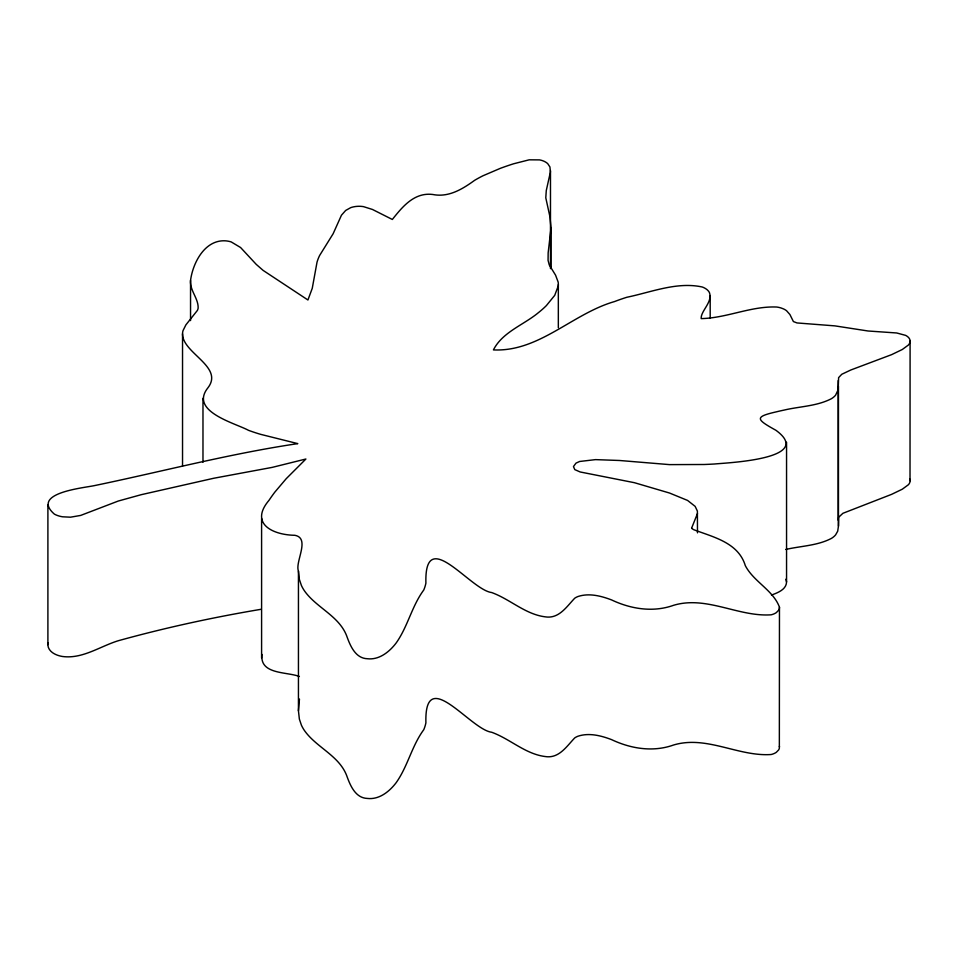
<?xml version="1.0" encoding="UTF-8"?>
<svg xmlns="http://www.w3.org/2000/svg" width="958" height="958" viewBox="0 0 958 958"><rect width="100%" height="100%" fill="white"/><g stroke="black" fill="none" stroke-linecap="round" stroke-linejoin="round"><path stroke-width="1.44" d="M190.546 320.583L190.546 280.454C192.774 263.151 204.545 239.895 225.01 240.805A16.214 9.364 0 0 1 231.249 241.943L240.602 247.535L256.229 264.36L263.103 270.384L307.925 299.986L312.26 288.31L317.026 262.181A105.787 61.072 0 0 1 319.637 255.463L333.133 233.74L341.455 215.215L345.658 210.461L350.652 207.682A15.112 8.73 0 0 1 353.586 206.856L355.25 206.557A16.118 9.305 0 0 1 363.453 206.629L372.47 209.467L392.337 219.466C402.48 206.736 414.251 192.151 432.753 194.486C448.584 197.659 462.355 189.193 474.653 180.308A133.677 77.179 0 0 1 483.06 175.733L500.327 168.345A224.807 129.797 0 0 1 513.608 163.782L529.187 159.818L539.498 159.89A14.645 8.454 0 0 1 541.917 160.477A14.969 8.646 0 0 1 544.204 161.351A15.388 8.885 0 0 1 547.76 163.71L549.928 166.967L550.407 171.985L546.276 190.57L545.785 197.803L549.976 216.951L551.006 228.184L548.156 252.852L548.072 260.348L549.257 264.935L555.568 275.174L558.131 281.999A44.679 25.794 0 0 1 558.263 285.915L554.73 295.339L546.407 305.566A134.192 77.478 0 0 1 538.492 312.595C523.715 324.918 502.519 331.983 493.418 349.909C539.126 352.053 572.525 313.577 614.569 301.554A164.944 95.225 0 0 1 626.843 297.267C651.177 292.25 677.067 281.472 702.274 287.005A16.382 9.46 0 0 1 705.747 288.717L706.729 289.412A17.292 9.987 0 0 1 709.435 292.621C712.944 302.057 700.597 310.991 701.184 318.607C726.799 318.08 750.988 305.961 776.651 307.027A16.741 9.664 0 0 1 781.237 308.045L783.357 308.859A16.777 9.688 0 0 1 786.554 310.727L789.919 314.535L793.404 321.565L797.008 322.942L834.897 325.876L868.02 330.989L896.712 332.977L905.621 335.372A13.58 7.844 0 0 1 907.885 336.893A13.22 7.628 0 0 1 909.322 338.533A12.993 7.508 0 0 1 910.1 341.06L910.016 341.97A14.873 8.586 0 0 1 908.364 345.06L902.292 349.502L891.635 354.64L850.788 370.004L841.771 374.279L838.609 377.632L838.202 389.571L835.627 395.151A23.974 13.843 0 0 1 831.376 398.72C816.827 406.264 799.858 406.36 784.171 410.072A133.162 76.88 0 0 0 776.507 411.808C754.15 416.862 756.09 419.305 775.92 430.286C815.521 459.277 726.439 462.762 714.632 463.995A338.461 195.408 0 0 1 704.166 464.498L669.51 464.618L619.551 460.487L595.505 459.624L579.614 461.481L576.009 463.121L573.459 466.57L574.8 469.624L580.177 471.971L634.424 482.7L669.51 493.023L687.557 500.423L695.137 506.363L697.388 511.081L697.484 532.828M786.554 442.201L786.554 581.901C786.398 589.649 777.501 592.81 771.465 595.074M838.454 386.361L838.454 526.062L837.699 531.187L835.627 534.851A23.974 13.843 0 0 1 831.376 538.42C817.342 545.761 800.924 545.952 785.752 549.461M691.676 528.265L692.167 528.708A17.951 10.358 0 0 0 693.808 529.726C713.614 537.199 738.355 542.659 745.312 565.639C753.647 581.745 773.238 590.188 779.465 607.216L779.345 748.174A14.502 8.371 0 0 1 778.638 749.922L776.339 752.293A13.256 7.652 0 0 1 771.154 754.509C738.367 756.796 706.561 735.061 673.522 745.025C652.997 752.341 630.927 748.749 611.599 739.636C601.049 735.624 589.122 732.547 578.045 736.199A14.717 8.502 0 0 0 574.692 737.947C566.561 746.414 558.909 758.892 544.994 756.509C525.164 753.934 510.051 738.881 491.634 732.235C470.33 729.613 424.274 664.205 425.903 722.811A101.045 58.342 0 0 1 423.783 729.673C411.736 745.971 407.797 766.4 396.109 782.758C389.367 791.607 379.152 799.846 367.321 798.433C355.861 798.026 350.652 786.398 347.239 777.13C340.15 756.018 317.026 748.042 304.716 730.918A80.484 46.463 0 0 1 301.411 725.17L299.363 719.075L298.441 710.752L298.441 571.052C294.801 561.975 310.691 538.156 294.825 535.294C272.707 534.947 249.248 523.643 268.994 500.327A358.316 206.88 0 0 1 274.886 492.065L286.179 478.737L305.901 459.014L272.18 467.384L213.742 478.258L141.185 494.699L118.313 501.022L80.652 515.428L70.509 517.188L62.51 516.793A19.543 11.28 0 0 1 54.39 514.135C30.309 493.095 83.023 488.005 94.327 485.634C162.106 471.599 229.249 453.769 297.794 443.626L260.504 434.309A157.292 90.818 0 0 1 248.505 430.334C235.201 423.089 189.013 411.461 207.922 387.81C223.741 367.285 184.643 354.005 182.607 335.432A36.823 21.256 0 0 1 183.026 330.618L185.888 324.882L197.348 310.476A22.082 12.753 0 0 0 198.15 308.045C198.438 298.249 189.696 290.478 190.546 280.454M298.441 710.752L299.459 699.053M779.465 607.216L779.345 608.474A14.502 8.371 0 0 1 778.638 610.222L776.339 612.593A13.256 7.652 0 0 1 771.154 614.808C738.367 617.096 706.561 595.361 673.522 605.324C652.997 612.629 630.927 609.048 611.599 599.936C601.049 595.924 589.122 592.846 578.045 596.499A14.717 8.502 0 0 0 574.692 598.247C566.561 606.713 558.909 619.191 544.994 616.808C525.164 614.234 510.051 599.181 491.634 592.535C470.33 589.912 424.274 524.505 425.903 583.111A101.045 58.342 0 0 1 423.783 589.972C411.736 606.27 407.797 626.7 396.109 643.058C389.367 651.907 379.152 660.146 367.321 658.733C355.861 658.326 350.652 646.698 347.239 637.429C340.15 616.317 317.026 608.342 304.716 591.218A80.484 46.463 0 0 1 301.411 585.47L299.363 579.374L298.441 571.052M838.454 526.062L838.609 517.332L842.896 513.308L891.635 494.34L902.292 489.203L908.364 484.76A14.873 8.586 0 0 0 910.016 481.67L910.1 341.06M299.399 676.48C286.705 671.618 259.546 674.66 262.001 654.434M260.935 609.324C212.927 617.371 165.219 627.741 118.313 640.722C100.015 646.339 82.508 659.164 62.51 656.493A19.543 11.28 0 0 1 54.39 653.835C50.487 651.835 46.906 647.62 48.163 642.974M697.484 513.512L691.604 528.145M785.835 579.243L786.554 581.901M779.417 746.294L779.465 746.917M838.202 380.542L838.202 520.242M710.189 295.926L710.189 318.224M558.334 284.61L558.334 327.708M551.006 228.184L551.006 268.312M550.479 170.572L550.479 268.659M261.594 518.35L261.594 658.05M202.976 398.324L202.976 462.235M182.535 333.815L182.535 466.091M47.9 504.962L47.9 644.662M909.741 479.036A12.993 7.508 0 0 1 910.1 480.76"/></g></svg>
